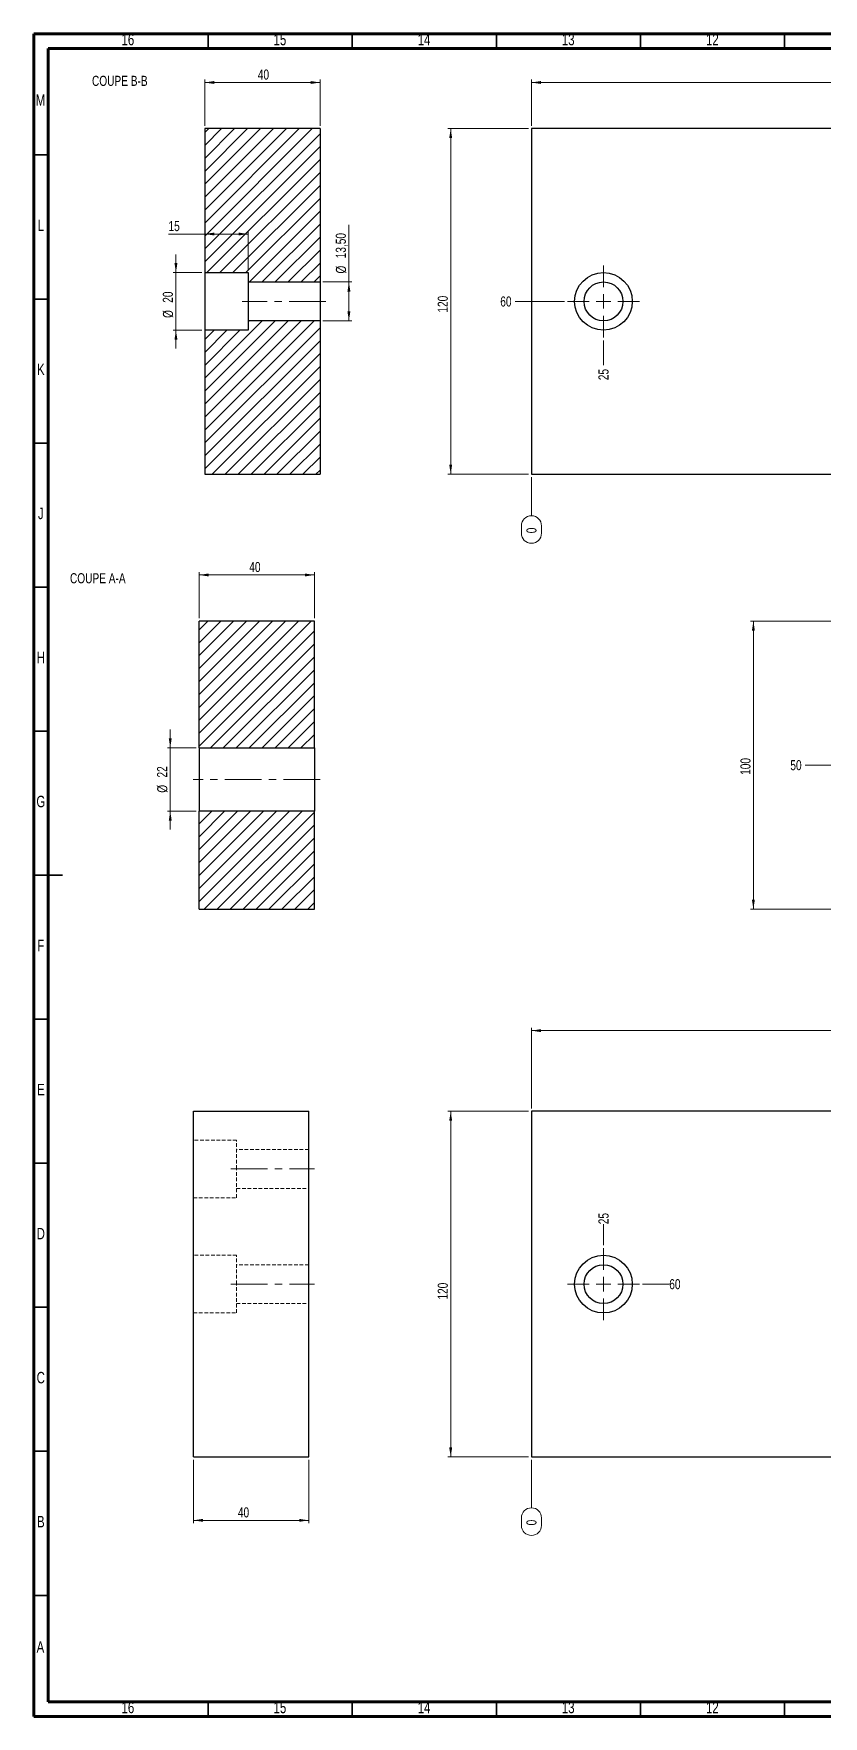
# Model space of a CAD drawing. Header units: millimetres. Extents: x 15 to 836, y 5 to 589.
# Drawn here: x 15 to 289, y 5 to 589 of the extents above; entities that cross this region are included whole.
import ezdxf

# ---------------------------------------------------------------- set-up
doc = ezdxf.new("R2010")
doc.units = ezdxf.units.MM
doc.linetypes.add('CENTERX2', pattern=[20.32, 12.7, -2.54, 2.54, -2.54])
doc.linetypes.add('HIDDEN', pattern=[1.905, 1.27, -0.635])
doc.styles.add('SLDTEXTSTYLE0', font='TXT', dxfattribs={"width": 0.75})
doc.dimstyles.new('SLDDIMSTYLE0', dxfattribs={"dimtxt": 3.5, "dimasz": 3.302, "dimexe": 0, "dimexo": 0.0625, "dimgap": 0.875, "dimtad": 0, "dimtih": 1, "dimtoh": 1, "dimdec": 0, "dimrnd": 1e-09, "dimdsep": 46, "dimtxsty": 'SLDTEXTSTYLE0', "dimblk1": 'NONE', "dimblk2": 'NONE', "dimsah": 1, "dimcen": 0.09, "dimadec": 0, "dimazin": 2, "dimtfac": 1, "dimtdec": 0, "dimtofl": 0, "dimtmove": 0, "dimatfit": 3, "dimldrblk": 'NONE', "dimfxl": 1, "dimfrac": 2, "dimtolj": 1, "dimtzin": 12, "dimarcsym": 0})
doc.dimstyles.new('SLDDIMSTYLE1', dxfattribs={"dimtxt": 3.5, "dimasz": 3.302, "dimexe": 0, "dimexo": 0.0625, "dimgap": 0.875, "dimtad": 0, "dimtih": 1, "dimtoh": 1, "dimrnd": 1e-09, "dimzin": 12, "dimdsep": 46, "dimtxsty": 'SLDTEXTSTYLE0', "dimblk1": 'NONE', "dimblk2": 'NONE', "dimsah": 1, "dimcen": 0.09, "dimadec": 0, "dimazin": 3, "dimtfac": 1, "dimtofl": 0, "dimtmove": 0, "dimatfit": 3, "dimldrblk": 'NONE', "dimfxl": 1, "dimfrac": 2, "dimtolj": 1, "dimtzin": 12, "dimarcsym": 0})
doc.dimstyles.new('SLDDIMSTYLE2', dxfattribs={"dimtxt": 3.5, "dimasz": 3.302, "dimexe": 0, "dimexo": 0.0625, "dimgap": 0.875, "dimtad": 1, "dimrnd": 1e-09, "dimzin": 12, "dimdsep": 46, "dimtxsty": 'SLDTEXTSTYLE0', "dimsah": 1, "dimcen": 0.09, "dimadec": 0, "dimazin": 3, "dimtfac": 1, "dimtofl": 0, "dimtmove": 0, "dimatfit": 3, "dimfxl": 1, "dimfrac": 2, "dimtolj": 1, "dimtzin": 12, "dimarcsym": 0})
doc.dimstyles.new('SLDDIMSTYLE3', dxfattribs={"dimtxt": 3.5, "dimasz": 3.302, "dimexe": 0, "dimexo": 0.0625, "dimgap": 0.875, "dimtad": 1, "dimrnd": 1e-09, "dimzin": 12, "dimdsep": 46, "dimtxsty": 'SLDTEXTSTYLE0', "dimsah": 1, "dimcen": 0.09, "dimadec": 0, "dimazin": 3, "dimtfac": 1, "dimtmove": 0, "dimatfit": 0, "dimfxl": 1, "dimfrac": 2, "dimtolj": 1, "dimtzin": 12, "dimarcsym": 0})

# ---------------------------------------------------------------- blocks, each defined once
blk = doc.blocks.new('_D')
at = {"color": 7, "linetype": 'Continuous', "lineweight": 18}
for p, q in [((187.66, 94.04), (187.66, 77.37)), ((184.17, 71.29), (184.17, 73.88)), ((191.15, 73.88), (191.15, 71.29))]:
    blk.add_line(p, q, dxfattribs=at)
for centre, start, end in [((187.66, 73.88), 0, 180), ((187.66, 71.29), 180, 0)]:
    blk.add_arc(centre, 3.49, start, end, dxfattribs=at)
at = {"color": 7, "linetype": 'Continuous', "lineweight": 18, "insert": (185.92, 71.29), "char_height": 3.5, "attachment_point": 1, "rotation": 90, "style": 'SLDTEXTSTYLE0'}
blk.add_mtext('0', dxfattribs=at)
blk = doc.blocks.new('_None')
blk = doc.blocks.new('_D_1')
at = {"color": 7, "linetype": 'Continuous', "lineweight": 18}
blk.add_line((212.66, 168.54), (212.66, 175.83), dxfattribs=at)
at = {"color": 7, "linetype": 'Continuous', "lineweight": 18, "insert": (210.92, 175.83), "char_height": 3.5, "attachment_point": 1, "rotation": 90, "style": 'SLDTEXTSTYLE0'}
blk.add_mtext('25', dxfattribs=at)
blk = doc.blocks.new('_D_2')
at = {"color": 7, "linetype": 'Continuous', "lineweight": 18}
blk.add_line((337.66, 208.54), (337.66, 225.04), dxfattribs=at)
at = {"color": 7, "linetype": 'Continuous', "lineweight": 18, "insert": (335.92, 225.04), "char_height": 3.5, "attachment_point": 1, "rotation": 90, "style": 'SLDTEXTSTYLE0'}
blk.add_mtext('150', dxfattribs=at)
blk = doc.blocks.new('_D_3')
at = {"color": 7, "linetype": 'Continuous', "lineweight": 18}
blk.add_line((467.66, 168.54), (467.66, 175.83), dxfattribs=at)
at = {"color": 7, "linetype": 'Continuous', "lineweight": 18, "insert": (465.92, 175.83), "char_height": 3.5, "attachment_point": 1, "rotation": 90, "style": 'SLDTEXTSTYLE0'}
blk.add_mtext('280', dxfattribs=at)
blk = doc.blocks.new('_D_4')
at = {"color": 7, "linetype": 'Continuous', "lineweight": 18}
blk.add_line((597.66, 208.54), (597.66, 225.04), dxfattribs=at)
at = {"color": 7, "linetype": 'Continuous', "lineweight": 18, "insert": (595.92, 225.04), "char_height": 3.5, "attachment_point": 1, "rotation": 90, "style": 'SLDTEXTSTYLE0'}
blk.add_mtext('410', dxfattribs=at)
blk = doc.blocks.new('_D_5')
at = {"color": 7, "linetype": 'Continuous', "lineweight": 18}
blk.add_line((722.66, 168.54), (722.66, 175.83), dxfattribs=at)
at = {"color": 7, "linetype": 'Continuous', "lineweight": 18, "insert": (720.92, 175.83), "char_height": 3.5, "attachment_point": 1, "rotation": 90, "style": 'SLDTEXTSTYLE0'}
blk.add_mtext('535', dxfattribs=at)
blk = doc.blocks.new('_D_6')
at = {"color": 7, "linetype": 'Continuous', "lineweight": 18}
blk.add_line((747.66, 216.04), (747.66, 255.04), dxfattribs=at)
at = {"color": 7, "linetype": 'Continuous', "lineweight": 18, "insert": (745.92, 255.04), "char_height": 3.5, "attachment_point": 1, "rotation": 90, "style": 'SLDTEXTSTYLE0'}
blk.add_mtext('560', dxfattribs=at)
blk = doc.blocks.new('_D_8')
at = {"color": 7, "linetype": 'Continuous', "lineweight": 18}
blk.add_line((226.16, 155.04), (235.48, 155.04), dxfattribs=at)
at = {"color": 7, "linetype": 'Continuous', "lineweight": 18, "insert": (235.48, 156.77), "char_height": 3.5, "attachment_point": 1, "style": 'SLDTEXTSTYLE0'}
blk.add_mtext('60', dxfattribs=at)
blk = doc.blocks.new('_D_14')
at = {"color": 7, "linetype": 'Continuous', "lineweight": 18}
for p, q in [((186.66, 215.04), (158.66, 215.04)), ((159.66, 215.04), (159.66, 95.04)), ((186.66, 95.04), (158.66, 95.04))]:
    blk.add_line(p, q, dxfattribs=at)
for points in [[(159.66, 215.04), (159.15, 211.73), (160.16, 211.73)], [(159.66, 95.04), (160.16, 98.34), (159.15, 98.34)]]:
    blk.add_solid(points, dxfattribs=at)
at = {"color": 7, "linetype": 'Continuous', "lineweight": 18, "insert": (155.15, 149.67), "char_height": 3.5, "attachment_point": 1, "rotation": 90, "style": 'SLDTEXTSTYLE0'}
blk.add_mtext('120', dxfattribs=at)
blk = doc.blocks.new('_D_15')
at = {"color": 7, "linetype": 'Continuous', "lineweight": 18}
for p, q in [((187.66, 216.04), (187.66, 244.04)), ((747.66, 243.04), (187.66, 243.04)), ((747.66, 216.04), (747.66, 244.04))]:
    blk.add_line(p, q, dxfattribs=at)
for points in [[(187.66, 243.04), (190.96, 242.53), (190.96, 243.54)], [(747.66, 243.04), (744.35, 243.54), (744.35, 242.53)]]:
    blk.add_solid(points, dxfattribs=at)
at = {"color": 7, "linetype": 'Continuous', "lineweight": 18, "insert": (454.39, 247.55), "char_height": 3.5, "attachment_point": 1, "style": 'SLDTEXTSTYLE0'}
blk.add_mtext('560', dxfattribs=at)
blk = doc.blocks.new('SW_CENTERMARKSYMBOL_4')
at = {"color": 0, "linetype": 'Continuous', "lineweight": 0}
for p, q in [((0, 5), (0, 12.5)), ((-5, 0), (-12.5, 0)), ((0, 0), (-2.5, 0)), ((0, 0), (0, 2.5)), ((0, 0), (0, -2.5)), ((0, 0), (2.5, 0)), ((5, 0), (12.5, 0)), ((0, -5), (0, -12.5))]:
    blk.add_line(p, q, dxfattribs=at)
blk = doc.blocks.new('_D_19')
at = {"color": 7, "linetype": 'Continuous', "lineweight": 18}
blk.add_line((199.16, 496.16), (182.03, 496.16), dxfattribs=at)
at = {"color": 7, "linetype": 'Continuous', "lineweight": 18, "insert": (176.86, 497.9), "char_height": 3.5, "attachment_point": 1, "style": 'SLDTEXTSTYLE0'}
blk.add_mtext('60', dxfattribs=at)
blk = doc.blocks.new('_D_23')
at = {"color": 7, "linetype": 'Continuous', "lineweight": 18}
for p, q in [((187.66, 435.16), (187.66, 421.76)), ((184.17, 415.69), (184.17, 418.27)), ((191.15, 418.27), (191.15, 415.69))]:
    blk.add_line(p, q, dxfattribs=at)
for centre, start, end in [((187.66, 418.27), 0, 180), ((187.66, 415.69), 180, 0)]:
    blk.add_arc(centre, 3.49, start, end, dxfattribs=at)
at = {"color": 7, "linetype": 'Continuous', "lineweight": 18, "insert": (185.92, 415.69), "char_height": 3.5, "attachment_point": 1, "rotation": 90, "style": 'SLDTEXTSTYLE0'}
blk.add_mtext('0', dxfattribs=at)
blk = doc.blocks.new('_D_24')
at = {"color": 7, "linetype": 'Continuous', "lineweight": 18}
blk.add_line((212.66, 482.66), (212.66, 474), dxfattribs=at)
at = {"color": 7, "linetype": 'Continuous', "lineweight": 18, "insert": (210.92, 468.82), "char_height": 3.5, "attachment_point": 1, "rotation": 90, "style": 'SLDTEXTSTYLE0'}
blk.add_mtext('25', dxfattribs=at)
blk = doc.blocks.new('_D_25')
at = {"color": 7, "linetype": 'Continuous', "lineweight": 18}
blk.add_line((337.66, 442.66), (337.66, 431.05), dxfattribs=at)
at = {"color": 7, "linetype": 'Continuous', "lineweight": 18, "insert": (335.92, 423.29), "char_height": 3.5, "attachment_point": 1, "rotation": 90, "style": 'SLDTEXTSTYLE0'}
blk.add_mtext('150', dxfattribs=at)
blk = doc.blocks.new('_D_26')
at = {"color": 7, "linetype": 'Continuous', "lineweight": 18}
blk.add_line((467.66, 482.66), (467.66, 474), dxfattribs=at)
at = {"color": 7, "linetype": 'Continuous', "lineweight": 18, "insert": (465.92, 466.24), "char_height": 3.5, "attachment_point": 1, "rotation": 90, "style": 'SLDTEXTSTYLE0'}
blk.add_mtext('280', dxfattribs=at)
blk = doc.blocks.new('_D_27')
at = {"color": 7, "linetype": 'Continuous', "lineweight": 18}
blk.add_line((597.66, 442.66), (597.66, 431.05), dxfattribs=at)
at = {"color": 7, "linetype": 'Continuous', "lineweight": 18, "insert": (595.92, 423.29), "char_height": 3.5, "attachment_point": 1, "rotation": 90, "style": 'SLDTEXTSTYLE0'}
blk.add_mtext('410', dxfattribs=at)
blk = doc.blocks.new('_D_28')
at = {"color": 7, "linetype": 'Continuous', "lineweight": 18}
blk.add_line((722.66, 482.66), (722.66, 474), dxfattribs=at)
at = {"color": 7, "linetype": 'Continuous', "lineweight": 18, "insert": (720.92, 466.24), "char_height": 3.5, "attachment_point": 1, "rotation": 90, "style": 'SLDTEXTSTYLE0'}
blk.add_mtext('535', dxfattribs=at)
blk = doc.blocks.new('_D_29')
at = {"color": 7, "linetype": 'Continuous', "lineweight": 18}
blk.add_line((747.66, 435.16), (747.66, 421.76), dxfattribs=at)
at = {"color": 7, "linetype": 'Continuous', "lineweight": 18, "insert": (745.92, 414), "char_height": 3.5, "attachment_point": 1, "rotation": 90, "style": 'SLDTEXTSTYLE0'}
blk.add_mtext('560', dxfattribs=at)
blk = doc.blocks.new('_D_30')
at = {"color": 7, "linetype": 'Continuous', "lineweight": 18}
for p, q in [((186.66, 556.16), (158.66, 556.16)), ((159.66, 556.16), (159.66, 436.16)), ((186.66, 436.16), (158.66, 436.16))]:
    blk.add_line(p, q, dxfattribs=at)
for points in [[(159.66, 556.16), (159.15, 552.86), (160.16, 552.86)], [(159.66, 436.16), (160.16, 439.47), (159.15, 439.47)]]:
    blk.add_solid(points, dxfattribs=at)
at = {"color": 7, "linetype": 'Continuous', "lineweight": 18, "insert": (155.15, 492.28), "char_height": 3.5, "attachment_point": 1, "rotation": 90, "style": 'SLDTEXTSTYLE0'}
blk.add_mtext('120', dxfattribs=at)
blk = doc.blocks.new('_D_31')
at = {"color": 7, "linetype": 'Continuous', "lineweight": 18}
for p, q in [((187.66, 557.16), (187.66, 573.16)), ((747.66, 557.16), (747.66, 573.16)), ((747.66, 572.16), (187.66, 572.16))]:
    blk.add_line(p, q, dxfattribs=at)
for points in [[(187.66, 572.16), (190.96, 571.66), (190.96, 572.67)], [(747.66, 572.16), (744.35, 572.67), (744.35, 571.66)]]:
    blk.add_solid(points, dxfattribs=at)
at = {"color": 7, "linetype": 'Continuous', "lineweight": 18, "insert": (454.83, 576.67), "char_height": 3.5, "attachment_point": 1, "style": 'SLDTEXTSTYLE0'}
blk.add_mtext('560', dxfattribs=at)
blk = doc.blocks.new('SW_CENTERMARKSYMBOL_9')
at = {"color": 0, "linetype": 'Continuous', "lineweight": 0}
for p, q in [((0, 5), (0, 12.5)), ((-5, 0), (-12.5, 0)), ((0, 0), (-2.5, 0)), ((0, 0), (0, 2.5)), ((0, 0), (0, -2.5)), ((0, 0), (2.5, 0)), ((5, 0), (12.5, 0)), ((0, -5), (0, -12.5))]:
    blk.add_line(p, q, dxfattribs=at)
blk = doc.blocks.new('_D_34')
at = {"color": 7, "linetype": 'Continuous', "lineweight": 18}
blk.add_line((309.16, 335.21), (282.66, 335.21), dxfattribs=at)
at = {"color": 7, "linetype": 'Continuous', "lineweight": 18, "insert": (277.48, 336.94), "char_height": 3.5, "attachment_point": 1, "style": 'SLDTEXTSTYLE0'}
blk.add_mtext('50', dxfattribs=at)
blk = doc.blocks.new('_D_44')
at = {"color": 7, "linetype": 'Continuous', "lineweight": 18}
for p, q in [((291.66, 385.21), (263.66, 385.21)), ((264.66, 385.21), (264.66, 285.21)), ((291.66, 285.21), (263.66, 285.21))]:
    blk.add_line(p, q, dxfattribs=at)
for points in [[(264.66, 385.21), (264.15, 381.91), (265.16, 381.91)], [(264.66, 285.21), (265.16, 288.51), (264.15, 288.51)]]:
    blk.add_solid(points, dxfattribs=at)
at = {"color": 7, "linetype": 'Continuous', "lineweight": 18, "insert": (260.15, 331.82), "char_height": 3.5, "attachment_point": 1, "rotation": 90, "style": 'SLDTEXTSTYLE0'}
blk.add_mtext('100', dxfattribs=at)
blk = doc.blocks.new('_D_46')
at = {"color": 7, "linetype": 'Continuous', "lineweight": 18}
for p, q in [((72.38, 386.21), (72.38, 402.21)), ((112.38, 401.21), (72.38, 401.21)), ((112.38, 386.21), (112.38, 402.21))]:
    blk.add_line(p, q, dxfattribs=at)
for points in [[(72.38, 401.21), (75.68, 400.7), (75.68, 401.72)], [(112.38, 401.21), (109.07, 401.72), (109.07, 400.7)]]:
    blk.add_solid(points, dxfattribs=at)
at = {"color": 7, "linetype": 'Continuous', "lineweight": 18, "insert": (89.79, 405.72), "char_height": 3.5, "attachment_point": 1, "style": 'SLDTEXTSTYLE0'}
blk.add_mtext('40', dxfattribs=at)
blk = doc.blocks.new('_D_47')
at = {"color": 7, "linetype": 'Continuous', "lineweight": 18}
for p, q in [((62.38, 341.21), (62.38, 347.56)), ((71.38, 341.21), (61.38, 341.21)), ((62.38, 341.21), (62.38, 319.21)), ((71.38, 319.21), (61.38, 319.21)), ((62.38, 319.21), (62.38, 312.86))]:
    blk.add_line(p, q, dxfattribs=at)
for points in [[(62.38, 341.21), (62.88, 344.51), (61.87, 344.51)], [(62.38, 319.21), (61.87, 315.91), (62.88, 315.91)]]:
    blk.add_solid(points, dxfattribs=at)
at = {"color": 7, "linetype": 'Continuous', "lineweight": 18, "char_height": 3.5, "attachment_point": 1, "rotation": 90, "style": 'SLDTEXTSTYLE0'}
for s, insert in [('22', (57.81, 330.9)), ('%%c', (57.86, 325.62))]:
    blk.add_mtext(s, dxfattribs=dict(at, insert=insert))
blk = doc.blocks.new('_D_48')
at = {"color": 7, "linetype": 'Continuous', "lineweight": 18}
for p, q in [((74.35, 557.16), (74.35, 573.16)), ((114.35, 557.16), (114.35, 573.16)), ((114.35, 572.16), (74.35, 572.16))]:
    blk.add_line(p, q, dxfattribs=at)
for points in [[(74.35, 572.16), (77.65, 571.66), (77.65, 572.67)], [(114.35, 572.16), (111.05, 572.67), (111.05, 571.66)]]:
    blk.add_solid(points, dxfattribs=at)
at = {"color": 7, "linetype": 'Continuous', "lineweight": 18, "insert": (92.75, 576.67), "char_height": 3.5, "attachment_point": 1, "style": 'SLDTEXTSTYLE0'}
blk.add_mtext('40', dxfattribs=at)
blk = doc.blocks.new('_D_49')
at = {"color": 7, "linetype": 'Continuous', "lineweight": 18}
for p, q in [((64.35, 506.16), (64.35, 512.51)), ((73.35, 506.16), (63.35, 506.16)), ((64.35, 506.16), (64.35, 486.16)), ((73.35, 486.16), (63.35, 486.16)), ((64.35, 486.16), (64.35, 479.81))]:
    blk.add_line(p, q, dxfattribs=at)
for points in [[(64.35, 506.16), (64.86, 509.47), (63.84, 509.47)], [(64.35, 486.16), (63.84, 482.86), (64.86, 482.86)]]:
    blk.add_solid(points, dxfattribs=at)
at = {"color": 7, "linetype": 'Continuous', "lineweight": 18, "char_height": 3.5, "attachment_point": 1, "rotation": 90, "style": 'SLDTEXTSTYLE0'}
for s, insert in [('20', (59.79, 495.7)), ('%%c', (59.84, 490.42))]:
    blk.add_mtext(s, dxfattribs=dict(at, insert=insert))
blk = doc.blocks.new('_D_50')
at = {"color": 7, "linetype": 'Continuous', "lineweight": 18}
for p, q in [((89.35, 507.16), (89.35, 520.57)), ((74.35, 519.57), (61.77, 519.57)), ((74.35, 519.57), (89.35, 519.57))]:
    blk.add_line(p, q, dxfattribs=at)
for points in [[(74.35, 519.57), (77.65, 519.06), (77.65, 520.07)], [(89.35, 519.57), (86.05, 520.07), (86.05, 519.06)]]:
    blk.add_solid(points, dxfattribs=at)
at = {"color": 7, "linetype": 'Continuous', "lineweight": 18, "insert": (61.77, 524.08), "char_height": 3.5, "attachment_point": 1, "style": 'SLDTEXTSTYLE0'}
blk.add_mtext('15', dxfattribs=at)
blk = doc.blocks.new('_D_51')
at = {"color": 7, "linetype": 'Continuous', "lineweight": 18}
for p, q in [((124.35, 502.91), (124.35, 522.77)), ((115.35, 502.91), (125.35, 502.91)), ((124.35, 502.91), (124.35, 489.41)), ((115.35, 489.41), (125.35, 489.41))]:
    blk.add_line(p, q, dxfattribs=at)
for points in [[(124.35, 502.91), (123.84, 499.61), (124.86, 499.61)], [(124.35, 489.41), (124.86, 492.72), (123.84, 492.72)]]:
    blk.add_solid(points, dxfattribs=at)
at = {"color": 7, "linetype": 'Continuous', "lineweight": 18, "char_height": 3.5, "attachment_point": 1, "rotation": 90, "style": 'SLDTEXTSTYLE0'}
for s, insert in [('13,50', (119.79, 511.13)), ('%%c', (119.84, 505.85))]:
    blk.add_mtext(s, dxfattribs=dict(at, insert=insert))
blk = doc.blocks.new('_D_52')
at = {"color": 7, "linetype": 'Continuous', "lineweight": 18}
for p, q in [((70.4, 94.04), (70.4, 72.04)), ((110.4, 94.04), (110.4, 72.04)), ((70.4, 73.04), (110.4, 73.04))]:
    blk.add_line(p, q, dxfattribs=at)
for points in [[(70.4, 73.04), (73.7, 72.53), (73.7, 73.54)], [(110.4, 73.04), (107.1, 73.54), (107.1, 72.53)]]:
    blk.add_solid(points, dxfattribs=at)
at = {"color": 7, "linetype": 'Continuous', "lineweight": 18, "insert": (85.84, 77.55), "char_height": 3.5, "attachment_point": 1, "style": 'SLDTEXTSTYLE0'}
blk.add_mtext('40', dxfattribs=at)

msp = doc.modelspace()

# ---------------------------------------------------------------- hatches: boundary and pattern name
at = {"linetype": 'Continuous', "lineweight": 18}
h = msp.add_hatch(dxfattribs=at)
h.set_pattern_fill('ANSI31', style=0)
h.paths.add_polyline_path([(114.352, 502.913), (114.352, 556.163), (74.352, 556.163), (74.352, 506.163), (89.352, 506.163), (89.352, 502.913)], flags=0)
h = msp.add_hatch(dxfattribs=at)
h.set_pattern_fill('ANSI31', style=0)
h.paths.add_polyline_path([(74.352, 486.163), (74.352, 436.163), (114.352, 436.163), (114.352, 489.413), (89.352, 489.413), (89.352, 486.163)], flags=0)
h = msp.add_hatch(dxfattribs=at)
h.set_pattern_fill('ANSI31', style=0)
h.paths.add_polyline_path([(112.377, 341.21), (112.377, 385.21), (72.377, 385.21), (72.377, 341.21)], flags=0)
h = msp.add_hatch(dxfattribs=at)
h.set_pattern_fill('ANSI31', style=0)
h.paths.add_polyline_path([(72.377, 319.21), (72.377, 285.21), (112.377, 285.21), (112.377, 319.21)], flags=0)

# ---------------------------------------------------------------- linework, layer by layer
at = {"color": 7, "linetype": 'Continuous', "lineweight": 70}
for p, q in [((15, 5), (15, 589)), ((15, 589), (836, 589)), ((20, 10), (20, 584)), ((20, 584), (831, 584)), ((831, 10), (20, 10)), ((836, 5), (15, 5))]:
    msp.add_line(p, q, dxfattribs=at)
at = {"color": 7, "linetype": 'Continuous', "lineweight": 35}
for p, q in [((75.5, 584), (75.5, 589)), ((125.5, 584), (125.5, 589)), ((175.5, 584), (175.5, 589)), ((225.5, 584), (225.5, 589)), ((275.5, 584), (275.5, 589)), ((20, 547), (15, 547)), ((20, 497), (15, 497)), ((20, 447), (15, 447)), ((20, 397), (15, 397)), ((20, 347), (15, 347)), ((14.999, 297), (25.001, 297)), ((20, 297), (15, 297)), ((20, 247), (15, 247)), ((20, 197), (15, 197)), ((20, 147), (15, 147)), ((20, 97), (15, 97)), ((20, 47), (15, 47)), ((75.5, 10), (75.5, 5)), ((125.5, 10), (125.5, 5)), ((175.5, 10), (175.5, 5)), ((225.5, 10), (225.5, 5)), ((275.5, 10), (275.5, 5))]:
    msp.add_line(p, q, dxfattribs=at)
at = {"color": 7, "linetype": 'Continuous', "lineweight": 25}
for p, q in [((74.352, 556.163), (74.352, 506.163)), ((114.352, 556.163), (74.352, 556.163)), ((114.352, 556.163), (114.352, 502.913)), ((747.657, 556.163), (187.657, 556.163)), ((187.657, 556.163), (187.657, 436.163)), ((74.352, 506.163), (89.352, 506.163)), ((74.352, 506.163), (74.352, 486.163)), ((89.352, 506.163), (89.352, 502.913)), ((89.352, 502.913), (114.352, 502.913)), ((89.352, 502.913), (89.352, 489.413)), ((114.352, 502.913), (114.352, 489.413)), ((89.352, 486.163), (74.352, 486.163)), ((74.352, 486.163), (74.352, 436.163)), ((114.352, 489.413), (89.352, 489.413)), ((89.352, 489.413), (89.352, 486.163)), ((114.352, 489.413), (114.352, 436.163)), ((74.352, 436.163), (114.352, 436.163)), ((187.657, 436.163), (747.657, 436.163)), ((72.377, 341.21), (72.377, 385.21)), ((112.377, 385.21), (72.377, 385.21)), ((112.377, 341.21), (112.377, 385.21)), ((72.377, 341.21), (72.377, 319.21)), ((72.377, 341.21), (112.377, 341.21)), ((112.377, 341.21), (112.377, 319.21)), ((112.377, 319.21), (72.377, 319.21)), ((72.377, 285.21), (72.377, 319.21)), ((112.377, 285.21), (112.377, 319.21)), ((72.377, 285.21), (112.377, 285.21)), ((70.402, 95.035), (70.402, 215.035)), ((70.402, 215.035), (110.402, 215.035)), ((110.402, 95.035), (110.402, 215.035)), ((747.657, 215.035), (187.657, 215.035)), ((187.657, 215.035), (187.657, 95.035)), ((70.402, 95.035), (110.402, 95.035)), ((187.657, 95.035), (747.657, 95.035))]:
    msp.add_line(p, q, dxfattribs=at)
at = {"color": 7, "linetype": 'CENTERX2', "lineweight": 18}
for p, q in [((116.352, 496.163), (87.352, 496.163)), ((114.377, 330.21), (70.377, 330.21)), ((83.402, 195.035), (112.402, 195.035)), ((83.402, 155.035), (112.402, 155.035))]:
    msp.add_line(p, q, dxfattribs=at)
at = {"color": 7, "linetype": 'HIDDEN', "lineweight": 18}
for p, q in [((85.402, 205.035), (70.402, 205.035)), ((85.402, 195.035), (85.402, 205.035)), ((110.402, 201.785), (85.402, 201.785)), ((85.402, 185.035), (85.402, 195.035)), ((85.402, 188.285), (110.402, 188.285)), ((70.402, 185.035), (85.402, 185.035)), ((85.402, 165.035), (70.402, 165.035)), ((85.402, 155.035), (85.402, 165.035)), ((110.402, 161.785), (85.402, 161.785)), ((85.402, 145.035), (85.402, 155.035)), ((85.402, 148.285), (110.402, 148.285)), ((70.402, 145.035), (85.402, 145.035))]:
    msp.add_line(p, q, dxfattribs=at)
at = {"color": 7, "linetype": 'Continuous', "lineweight": 25}
for centre, radius in [((212.657, 496.163), 10), ((212.657, 496.163), 6.75), ((212.657, 155.035), 10), ((212.657, 155.035), 6.75)]:
    msp.add_circle(centre, radius, dxfattribs=at)

# ---------------------------------------------------------------- block references
at = {"color": 7, "linetype": 'Continuous', "lineweight": 0}
for name, p in [('SW_CENTERMARKSYMBOL_9', (212.657, 496.163)), ('SW_CENTERMARKSYMBOL_4', (212.657, 155.035))]:
    msp.add_blockref(name, p, dxfattribs=at)

# ---------------------------------------------------------------- texts
at = {"color": 7, "linetype": 'Continuous', "lineweight": 0, "attachment_point": 2, "style": 'SLDTEXTSTYLE0'}
for s, insert, char_height in [('16', (47.67, 589.06), 3.9688), ('15', (100.42, 589.06), 3.9688), ('14', (150.42, 589.06), 3.9688), ('13', (200.42, 589.06), 3.9688), ('12', (250.42, 589.06), 3.9688), ('COUPE B-B', (44.874, 574.486), 3.5), ('M', (17.362, 568.06), 3.969), ('L', (17.455, 524.56), 3.969), ('K', (17.489, 474.56), 3.969), ('J', (17.465, 424.56), 3.969), ('COUPE A-A', (37.242, 401.831), 3.5), ('H', (17.49, 374.56), 3.969), ('G', (17.487, 324.56), 3.969), ('F', (17.458, 274.56), 3.969), ('E', (17.508, 224.56), 3.969), ('D', (17.453, 174.56), 3.969), ('C', (17.459, 124.56), 3.969), ('B', (17.471, 74.56), 3.969), ('A', (17.34, 31.06), 3.969), ('16', (47.67, 10.06), 3.9688), ('15', (100.42, 10.06), 3.9688), ('14', (150.42, 10.06), 3.9688), ('13', (200.42, 10.06), 3.9688), ('12', (250.42, 10.06), 3.9688)]:
    msp.add_mtext(s, dxfattribs=dict(at, insert=insert, char_height=char_height))

# ---------------------------------------------------------------- dimensions: what is measured, and where the dimension line sits
at = {"color": 7, "linetype": 'Continuous', "lineweight": 18}
for base, p1, p2, picture, middle in [((74.352, 572.163), (114.352, 556.163), (74.352, 556.163), '_D_48', (95.339, 572.163)), ((187.657, 572.163), (747.657, 556.163), (187.657, 556.163), '_D_31', (458.707, 572.163)), ((89.352, 519.565), (74.352, 506.163), (89.352, 506.163), '_D_50', (64.352, 519.565)), ((72.377, 401.21), (112.377, 385.21), (72.377, 385.21), '_D_46', (92.377, 401.21)), ((187.657, 243.035), (747.657, 215.035), (187.657, 215.035), '_D_15', (458.27, 243.035)), ((110.402, 73.035), (70.402, 95.035), (110.402, 95.035), '_D_52', (88.426, 73.035))]:
    dim = msp.add_linear_dim(base=base, p1=p1, p2=p2, dimstyle='SLDDIMSTYLE2', dxfattribs=at)
    dim.commit()
    dim.dimension.update_dxf_attribs({"geometry": picture, "text_midpoint": middle, "dimtype": 160})
for base, p1, p2, picture, middle in [((159.657, 436.163), (187.657, 556.163), (187.657, 436.163), '_D_30', (159.657, 496.163)), ((264.657, 285.21), (292.657, 385.21), (292.657, 285.21), '_D_44', (264.657, 335.704)), ((159.657, 95.035), (187.657, 215.035), (187.657, 95.035), '_D_14', (159.657, 153.554))]:
    dim = msp.add_linear_dim(base=base, p1=p1, p2=p2, angle=90, dimstyle='SLDDIMSTYLE2', dxfattribs=at)
    dim.commit()
    dim.dimension.update_dxf_attribs({"geometry": picture, "text_midpoint": middle, "dimtype": 160})
for base, p1, p2, dimstyle, picture, middle in [((124.352, 489.413), (114.352, 502.913), (114.352, 489.413), 'SLDDIMSTYLE2', '_D_51', (124.352, 514.308)), ((64.352, 486.163), (74.352, 506.163), (74.352, 486.163), 'SLDDIMSTYLE3', '_D_49', (64.352, 495.643)), ((62.377, 319.21), (72.377, 341.21), (72.377, 319.21), 'SLDDIMSTYLE3', '_D_47', (62.377, 330.846))]:
    dim = msp.add_linear_dim(base=base, p1=p1, p2=p2, angle=90, text='%%c<>', dimstyle=dimstyle, dxfattribs=at)
    dim.commit()
    dim.dimension.update_dxf_attribs({"geometry": picture, "text_midpoint": middle, "dimtype": 160})
for feature_location, offset, dtype, origin, dimstyle, picture, middle in [((200.157, 496.163), (-18.128, 0), 0, (747.657, 436.163), 'SLDDIMSTYLE1', '_D_19', (179.443, 496.163)), ((212.657, 483.663), (0, -9.666), 1, (187.657, 436.163), 'SLDDIMSTYLE1', '_D_24', (212.657, 471.411)), ((467.657, 483.663), (0, -9.666), 1, (187.657, 436.163), 'SLDDIMSTYLE1', '_D_26', (467.657, 470.118)), ((722.657, 483.663), (0, -9.666), 1, (187.657, 436.163), 'SLDDIMSTYLE1', '_D_28', (722.657, 470.118)), ((337.657, 443.663), (0, -12.616), 1, (187.657, 436.163), 'SLDDIMSTYLE1', '_D_25', (337.657, 427.168)), ((597.657, 443.663), (0, -12.616), 1, (187.657, 436.163), 'SLDDIMSTYLE1', '_D_27', (597.657, 427.168)), ((187.656919315, 436.163141304), (0, -14.401976867), 1, (187.656919315, 436.163141304), 'SLDDIMSTYLE0', '_D_23', (187.656919315, 416.979046534)), ((747.657, 436.163), (0, -14.402), 1, (187.657, 436.163), 'SLDDIMSTYLE1', '_D_29', (747.657, 417.882)), ((310.157, 335.21), (-27.5, 0), 0, (642.657, 285.21), 'SLDDIMSTYLE1', '_D_34', (280.071, 335.21)), ((747.657, 215.035), (0, 40), 1, (187.657, 95.035), 'SLDDIMSTYLE1', '_D_6', (747.657, 258.915)), ((337.657, 207.535), (0, 17.5), 1, (187.657, 95.035), 'SLDDIMSTYLE1', '_D_2', (337.657, 228.915)), ((597.657, 207.535), (0, 17.5), 1, (187.657, 95.035), 'SLDDIMSTYLE1', '_D_4', (597.657, 228.915)), ((467.657, 167.535), (0, 8.295), 1, (187.657, 95.035), 'SLDDIMSTYLE1', '_D_3', (467.657, 179.709)), ((722.657, 167.535), (0, 8.295), 1, (187.657, 95.035), 'SLDDIMSTYLE1', '_D_5', (722.657, 179.709)), ((212.657, 167.535), (0, 8.295), 1, (187.657, 95.035), 'SLDDIMSTYLE1', '_D_1', (212.657, 178.416)), ((225.157, 155.035), (10.323, 0), 0, (747.657, 95.035), 'SLDDIMSTYLE1', '_D_8', (238.066, 155.035)), ((187.656919315, 95.035452323), (0, -17.668857005), 1, (187.656919315, 95.035452323), 'SLDDIMSTYLE0', '_D', (187.656919315, 72.584477415))]:
    dim = msp.add_ordinate_dim(feature_location=feature_location, offset=offset, dtype=dtype, origin=origin, dimstyle=dimstyle, dxfattribs=at)
    dim.commit()
    dim.dimension.update_dxf_attribs({"geometry": picture, "text_midpoint": middle})

doc.saveas('drawing.dxf')
